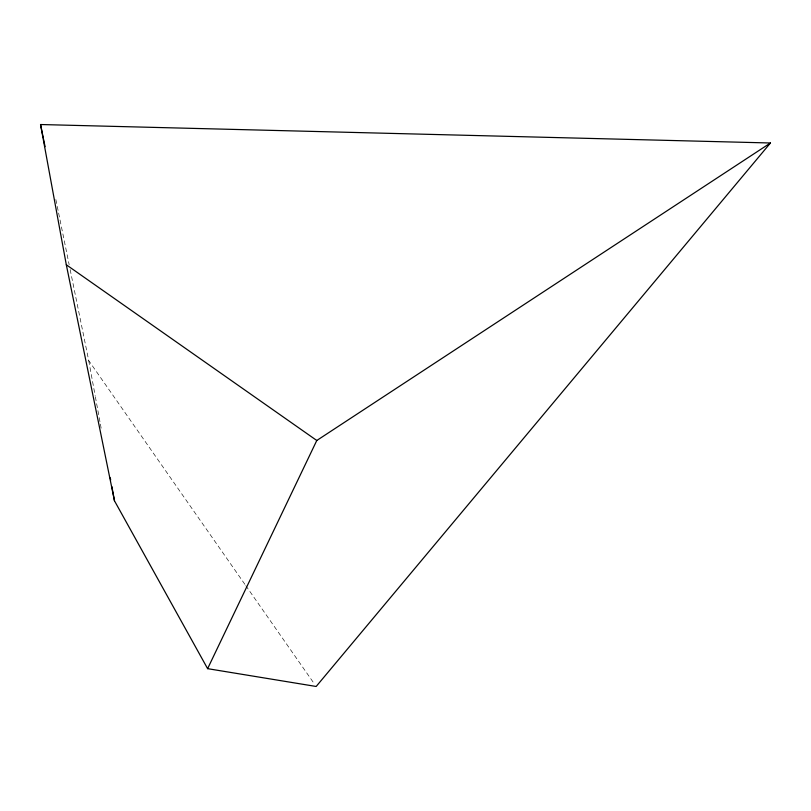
<?xml version="1.0" encoding="UTF-8"?>
<svg xmlns="http://www.w3.org/2000/svg" width="811" height="811" viewBox="0 0 811 811"><rect width="100%" height="100%" fill="white"/><g stroke="black" fill="none" stroke-linecap="round" stroke-linejoin="round"><path stroke-width="0.61" stroke-dasharray="4.05 3.04" d="M70.162 269.607L88.723 360.591L245.094 584.63M245.804 585.654L314.749 684.433M55.858 199.526L58.362 211.823M58.615 213.05L69.158 264.69M88.723 360.591L95.161 395.646M95.363 396.741L99.996 421.943M100.392 424.133L101.203 428.512"/><path stroke-width="1.22" d="M207.616 668.659L316.787 440.485L770.45 142.989L40.55 124.529L66.309 264.771L114.483 500.823L207.616 668.659L316.168 686.471L770.45 142.989M66.309 264.771L316.787 440.485M40.55 124.529L43.307 138.052M43.561 139.279L45.071 146.659M110.255 477.811L110.661 480.011M111.867 486.58L114.483 500.823"/></g></svg>
